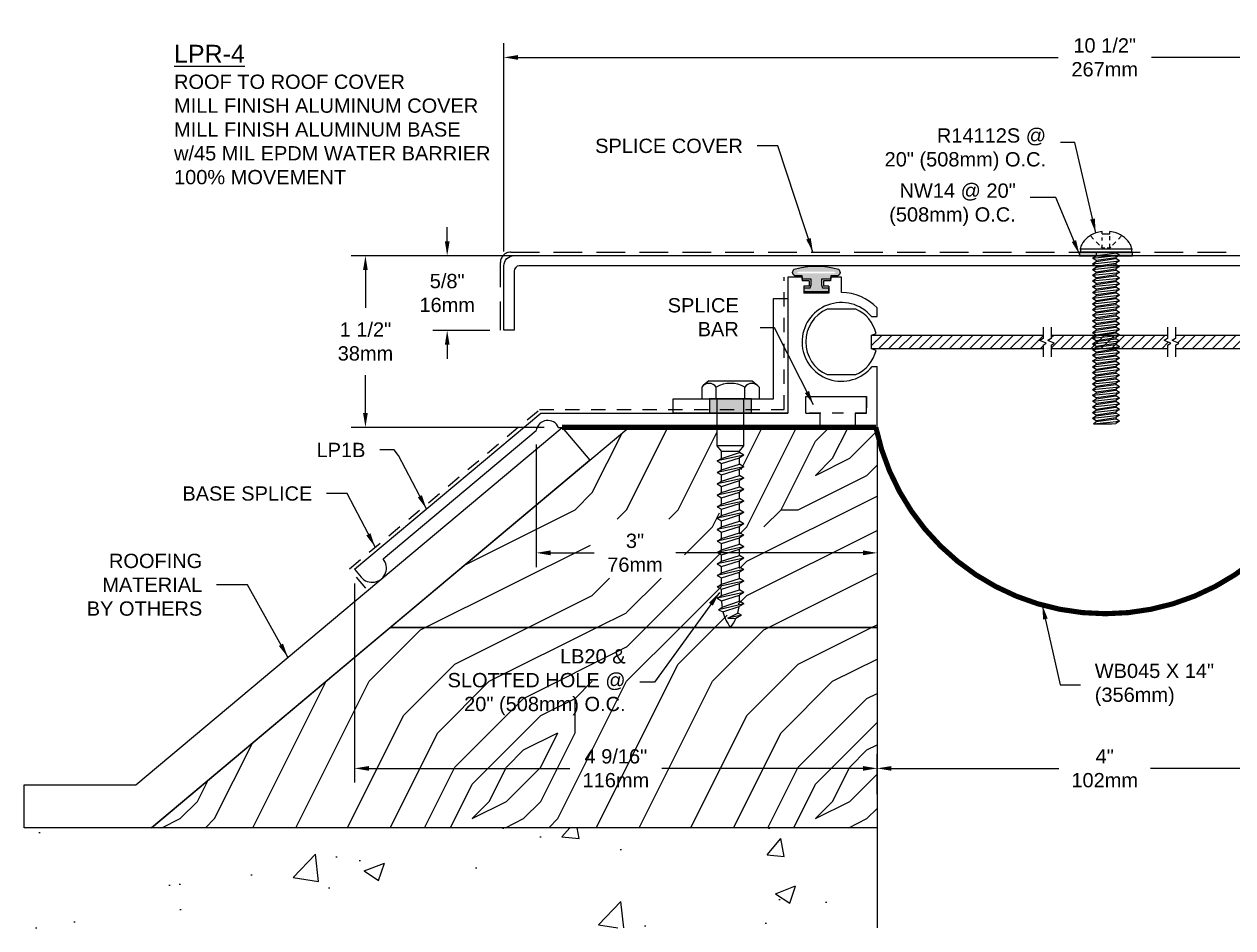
# Model space of a CAD drawing. Header units: inches. Extents: x -1 to 35.6, y 2.5 to 10.4.
# Drawn here: x -1.01 to 9.55, y 2.5 to 10.4 of the extents above; entities that cross this region are included whole.
import ezdxf

# ---------------------------------------------------------------- set-up
doc = ezdxf.new("R2010")
doc.units = ezdxf.units.IN
doc.header["$MEASUREMENT"] = 0
doc.linetypes.add('DASHED2', pattern=[0.375, 0.25, -0.125])
for name, color, linetype in [('ANCHORS', 4, 'Continuous'), ('CONDITIONS', 1, 'Continuous'), ('DIMENSIONS', 3, 'Continuous'), ('FILLERS', 2, 'Continuous'), ('METALS', 7, 'Continuous'), ('TEXT', 2, 'Continuous')]:
    doc.layers.add(name, color=color, linetype=linetype)
doc.styles.add('ARIAL', font='arial.ttf')
doc.dimstyles.new('Arial', dxfattribs={"dimtxt": 0.125, "dimasz": 0.125, "dimexe": 0.125, "dimexo": 0.125, "dimgap": 0.125, "dimtad": 0, "dimtih": 1, "dimtoh": 1, "dimdec": 4, "dimzin": 3, "dimdsep": 46, "dimlunit": 4, "dimtxsty": 'ARIAL', "dimcen": 0.125, "dimadec": 0, "dimazin": 0, "dimtfac": 1, "dimtdec": 4, "dimtofl": 0, "dimtmove": 0, "dimatfit": 3, "dimfxl": 0, "dimfrac": 2, "dimtolj": 1, "dimtzin": 0, "dimarcsym": 0})
pattern_1 = [(0, (-0.4, 0.15), (3, 3), [0.15, -2.85]), (90, (0.8, 1.2), (-3, 3), [0.3, -2.7]), (45, (0.2, 0.9), (3e-16, 3), [0.2121, -0.6363, 0.2121, -0.4242, 1.485, -1.27294]), (45, (-0.55, 0), (3e-16, 3), [0.21213, -0.42426, 0.21213, -3.39412]), (45, (0.5, 0.3), (3e-16, 3), [0.2121, -4.0305]), (45, (0.8, 0.15), (3e-16, 3), [0.2121, -4.0305]), (45, (0.35, 0.45), (3e-16, 3), [0.2121, -4.0305]), (45, (0.2, 0.6), (3e-16, 3), [0.42426, -3.8184]), (45, (0.95, 2.85), (3e-16, 3), [0.4243, -3.8184]), (45, (-0.1, 0.75), (3e-16, 3), [0.8485, -3.3941]), (45, (-0.25, 0.9), (3e-16, 3), [0.8485, -3.3941]), (45, (1.7, 1.8), (3e-16, 3), [0.8485, -3.3941]), (45, (-0.4, 1.2), (3e-16, 3), [0.6364, -3.60624]), (45, (-1, 1.65), (3e-16, 3), [0.6364, -3.60624]), (45, (-0.7, 1.35), (3e-16, 3), [0.6364, -3.60624]), (45, (1.25, 2.25), (3e-16, 3), [1.0607, -3.182]), (45, (0.95, 2.4), (3e-16, 3), [1.06066, -3.182]), (45, (1.25, 1.65), (3e-16, 3), [1.4849, -2.7577]), (26.565, (-0.1, 0.45), (3, 1e-09), [0.3354, -6.3728]), (26.565, (0.5, 1.35), (3, 1e-09), [0.3354, -6.3728]), (26.565, (0.35, 1.05), (3, 1e-09), [0.3354, -6.3728]), (26.565, (-0.25, 0.15), (3, 1e-09), [0.6708, -6.0374]), (26.565, (0.35, 1.5), (3, 1e-09), [1.00623, -5.702]), (26.565, (0.05, 1.65), (3, 1e-09), [1.34164, -5.36656]), (26.565, (-0.25, 1.8), (3, 1e-09), [1.34164, -5.36656]), (26.565, (-0.7, 2.7), (3, 1e-09), [1.34164, -5.36656]), (26.565, (-0.7, 2.4), (3, 1e-09), [1.67705, -5.03115]), (26.565, (-0.55, 2.1), (3, 1e-09), [1.67705, -5.03115]), (63.435, (0.5, 0.9), (2e-10, 3), [0.3354, -6.3728]), (63.435, (0.05, 0.6), (2e-10, 3), [0.3354, -6.3728]), (63.435, (-0.4, 0.15), (2e-10, 3), [0.6708, -6.0374]), (63.435, (0.5, 0.6), (2e-10, 3), [0.6708, -6.0374]), (63.435, (-0.7, 0), (2e-10, 3), [1.00623, -5.702]), (63.435, (-1, 0), (2e-10, 3), [1.34164, -5.36656]), (63.435, (1.7, 0.15), (2e-10, 3), [1.34164, -5.36656]), (63.435, (0.65, 0.45), (2e-10, 3), [1.34164, -5.36656]), (63.435, (1.25, 0.15), (2e-10, 3), [1.67705, -5.03115]), (63.435, (0.95, 0.3), (2e-10, 3), [1.67705, -5.03115])]

# ---------------------------------------------------------------- blocks, each defined once
blk = doc.blocks.new('*D1')
at = {"layer": 'Defpoints', "color": 0}
for p in [(3.77, 8.372), (1.97, 6.872), (3.657, 6.872)]:
    blk.add_point(p, dxfattribs=at)
at = {"layer": 'DIMENSIONS', "color": 0, "lineweight": -2}
for p, q in [((3.645, 8.372), (1.845, 8.372)), ((1.97, 8.247), (1.97, 7.916)), ((1.97, 6.997), (1.97, 7.328)), ((3.532, 6.872), (1.845, 6.872))]:
    blk.add_line(p, q, dxfattribs=at)
at = {"layer": 'DIMENSIONS', "color": 0}
for points in [[(1.949, 8.247), (1.99, 8.247), (1.97, 8.372)], [(1.949, 6.997), (1.99, 6.997), (1.97, 6.872)]]:
    blk.add_solid(points, dxfattribs=at)
at = {"layer": 'DIMENSIONS', "color": 0, "insert": (1.97, 7.622), "char_height": 0.125, "attachment_point": 5, "style": 'ARIAL'}
blk.add_mtext('\\A1;1 1/2"\\P38mm', dxfattribs=at)
blk = doc.blocks.new('*D2')
at = {"layer": 'Defpoints', "color": 0}
for p in [(3.272, 8.372), (2.684, 7.72), (3.182, 7.72)]:
    blk.add_point(p, dxfattribs=at)
at = {"layer": 'DIMENSIONS', "color": 0, "lineweight": -2}
for p, q in [((2.684, 8.497), (2.684, 8.622)), ((3.147, 8.372), (2.559, 8.372)), ((3.057, 7.72), (2.559, 7.72)), ((2.684, 7.595), (2.684, 7.47))]:
    blk.add_line(p, q, dxfattribs=at)
at = {"layer": 'DIMENSIONS', "color": 0}
for points in [[(2.664, 8.497), (2.705, 8.497), (2.684, 8.372)], [(2.664, 7.595), (2.705, 7.595), (2.684, 7.72)]]:
    blk.add_solid(points, dxfattribs=at)
at = {"layer": 'DIMENSIONS', "color": 0, "insert": (2.684, 8.046), "char_height": 0.125, "attachment_point": 5, "style": 'ARIAL'}
blk.add_mtext('\\A1;5/8"\\P16mm', dxfattribs=at)
blk = doc.blocks.new('*D3')
at = {"layer": 'Defpoints', "color": 0}
for p in [(10.441, 3.891), (6.441, 3.54), (10.441, 3.54)]:
    blk.add_point(p, dxfattribs=at)
at = {"layer": 'DIMENSIONS', "color": 0, "lineweight": -2}
for p, q in [((6.441, 3.665), (6.441, 4.016)), ((10.441, 3.665), (10.441, 4.016)), ((6.566, 3.891), (8.028, 3.891)), ((10.316, 3.891), (8.83, 3.891))]:
    blk.add_line(p, q, dxfattribs=at)
at = {"layer": 'DIMENSIONS', "color": 0}
for points in [[(6.566, 3.911), (6.566, 3.87), (6.441, 3.891)], [(10.316, 3.911), (10.316, 3.87), (10.441, 3.891)]]:
    blk.add_solid(points, dxfattribs=at)
at = {"layer": 'DIMENSIONS', "color": 0, "insert": (8.429, 3.891), "char_height": 0.125, "attachment_point": 5, "style": 'ARIAL'}
blk.add_mtext('\\A1;4"\\P102mm', dxfattribs=at)
blk = doc.blocks.new('NW14')
blk.add_hatch(color=256).paths.add_polyline_path([(0.2325, -0.03), (0.2325, 0), (-0.2325, 0), (-0.2325, -0.03)])
blk.add_lwpolyline([(-0.2325, -0.03), (0.2325, -0.03), (0.2325, 0), (-0.2325, 0)], close=True)
blk = doc.blocks.new('LB20')
for p, q in [((-0.19, 0.156), (-0.238, 0.116)), ((-0.19, 0.156), (0.19, 0.156)), ((0.19, 0.156), (0.238, 0.116)), ((-0.25, 0.102), (-0.25, 0)), ((-0.25, 0), (0.25, 0)), ((-0.125, 0), (-0.125, 0.102)), ((-0.117, -0.412), (-0.117, 0)), ((0.117, -0.412), (0.117, 0)), ((0.125, 0), (0.125, 0.102)), ((0.25, 0.102), (0.25, 0)), ((-0.078, -0.458), (-0.117, -0.412)), ((0.117, -0.412), (-0.117, -0.412)), ((0.078, -0.458), (0.117, -0.412)), ((0.117, -0.494), (-0.117, -0.544)), ((-0.117, -0.544), (-0.078, -0.521)), ((-0.078, -0.521), (-0.078, -0.458)), ((-0.078, -0.458), (0.078, -0.458)), ((-0.078, -0.521), (0.078, -0.471)), ((-0.078, -0.566), (0.078, -0.516)), ((0.078, -0.471), (0.078, -0.458)), ((0.117, -0.494), (0.078, -0.471)), ((0.117, -0.494), (0.078, -0.516)), ((0.078, -0.571), (0.078, -0.516)), ((-0.117, -0.544), (-0.078, -0.566)), ((0.117, -0.594), (-0.117, -0.644)), ((-0.117, -0.644), (-0.078, -0.621)), ((-0.078, -0.621), (-0.078, -0.566)), ((-0.078, -0.621), (0.078, -0.571)), ((-0.078, -0.666), (0.078, -0.616)), ((0.117, -0.594), (0.078, -0.571)), ((0.117, -0.594), (0.078, -0.616)), ((0.078, -0.671), (0.078, -0.616)), ((-0.117, -0.644), (-0.078, -0.666)), ((0.117, -0.694), (-0.117, -0.744)), ((-0.117, -0.744), (-0.078, -0.721)), ((-0.078, -0.721), (-0.078, -0.666)), ((-0.078, -0.721), (0.078, -0.671)), ((-0.078, -0.766), (0.078, -0.716)), ((0.117, -0.694), (0.078, -0.671)), ((0.117, -0.694), (0.078, -0.716)), ((0.078, -0.771), (0.078, -0.716)), ((-0.117, -0.744), (-0.078, -0.766)), ((0.117, -0.794), (-0.117, -0.844)), ((-0.117, -0.844), (-0.078, -0.821)), ((-0.117, -0.844), (-0.078, -0.866)), ((-0.078, -0.821), (-0.078, -0.766)), ((-0.078, -0.821), (0.078, -0.771)), ((-0.078, -0.866), (0.078, -0.816)), ((0.117, -0.794), (0.078, -0.771)), ((0.117, -0.794), (0.078, -0.816)), ((0.078, -0.871), (0.078, -0.816)), ((0.117, -0.894), (-0.117, -0.944)), ((-0.117, -0.944), (-0.078, -0.921)), ((-0.117, -0.944), (-0.078, -0.966)), ((-0.078, -0.921), (-0.078, -0.866)), ((-0.078, -0.921), (0.078, -0.871)), ((-0.078, -0.966), (0.078, -0.916)), ((0.117, -0.894), (0.078, -0.871)), ((0.117, -0.894), (0.078, -0.916)), ((0.078, -0.971), (0.078, -0.916)), ((0.117, -0.994), (-0.117, -1.044)), ((-0.117, -1.044), (-0.078, -1.021)), ((-0.117, -1.044), (-0.078, -1.066)), ((-0.078, -1.021), (-0.078, -0.966)), ((-0.078, -1.021), (0.078, -0.971)), ((-0.078, -1.066), (0.078, -1.016)), ((0.117, -0.994), (0.078, -0.971)), ((0.117, -0.994), (0.078, -1.016)), ((0.078, -1.071), (0.078, -1.016)), ((0.117, -1.094), (-0.117, -1.144)), ((-0.117, -1.144), (-0.078, -1.121)), ((-0.117, -1.144), (-0.078, -1.166)), ((-0.078, -1.121), (-0.078, -1.066)), ((-0.078, -1.121), (0.078, -1.071)), ((-0.078, -1.166), (0.078, -1.116)), ((0.117, -1.094), (0.078, -1.071)), ((0.117, -1.094), (0.078, -1.116)), ((0.078, -1.171), (0.078, -1.116)), ((0.117, -1.194), (-0.117, -1.244)), ((-0.117, -1.244), (-0.078, -1.221)), ((-0.117, -1.244), (-0.078, -1.266)), ((-0.078, -1.221), (-0.078, -1.166)), ((-0.078, -1.221), (0.078, -1.171)), ((-0.078, -1.266), (0.078, -1.216)), ((-0.078, -1.321), (-0.078, -1.266)), ((0.117, -1.194), (0.078, -1.171)), ((0.117, -1.194), (0.078, -1.216)), ((0.078, -1.271), (0.078, -1.216)), ((0.117, -1.294), (-0.117, -1.344)), ((-0.117, -1.344), (-0.078, -1.321)), ((-0.117, -1.344), (-0.078, -1.366)), ((-0.078, -1.321), (0.078, -1.271)), ((-0.078, -1.366), (0.078, -1.316)), ((-0.078, -1.421), (-0.078, -1.366)), ((-0.078, -1.421), (0.078, -1.371)), ((0.117, -1.294), (0.078, -1.271)), ((0.117, -1.294), (0.078, -1.316)), ((0.078, -1.371), (0.078, -1.316)), ((0.117, -1.394), (0.078, -1.371)), ((0.117, -1.394), (-0.117, -1.444)), ((-0.117, -1.444), (-0.078, -1.421)), ((-0.117, -1.444), (-0.078, -1.466)), ((-0.078, -1.466), (0.078, -1.416)), ((-0.078, -1.521), (-0.078, -1.466)), ((-0.078, -1.521), (0.078, -1.471)), ((0.117, -1.394), (0.078, -1.416)), ((0.078, -1.471), (0.078, -1.416)), ((0.117, -1.494), (0.078, -1.471)), ((0.117, -1.494), (-0.117, -1.544)), ((-0.117, -1.544), (-0.078, -1.521)), ((-0.117, -1.544), (-0.078, -1.566)), ((-0.078, -1.566), (0.078, -1.516)), ((-0.078, -1.621), (-0.078, -1.566)), ((-0.078, -1.621), (0.078, -1.571)), ((0.117, -1.494), (0.078, -1.516)), ((0.078, -1.571), (0.078, -1.516)), ((0.117, -1.594), (0.078, -1.571)), ((0.117, -1.594), (-0.117, -1.644)), ((-0.117, -1.644), (-0.078, -1.621)), ((-0.117, -1.644), (-0.078, -1.666)), ((-0.078, -1.666), (0.078, -1.616)), ((-0.078, -1.721), (-0.078, -1.666)), ((-0.078, -1.721), (0.078, -1.671)), ((0.117, -1.594), (0.078, -1.616)), ((0.078, -1.671), (0.078, -1.616)), ((0.117, -1.694), (0.078, -1.671)), ((0.117, -1.694), (-0.117, -1.744)), ((-0.117, -1.744), (-0.078, -1.721)), ((-0.117, -1.744), (-0.078, -1.766)), ((0.117, -1.794), (-0.105, -1.844)), ((-0.078, -1.766), (0.078, -1.716)), ((-0.074, -1.823), (0.078, -1.771)), ((0.117, -1.794), (0.075, -1.817)), ((0.117, -1.694), (0.078, -1.716)), ((0.078, -1.766), (0.078, -1.716)), ((0.117, -1.794), (0.078, -1.771)), ((-0.105, -1.844), (-0.074, -1.823)), ((-0.105, -1.844), (-0.066, -1.862)), ((-0.066, -1.862), (0.075, -1.817)), ((-0.022, -1.918), (0.063, -1.874)), ((0.096, -1.893), (-0.022, -1.918)), ((0.096, -1.893), (0.047, -1.92)), ((0.096, -1.893), (0.063, -1.874)), ((-0.022, -1.918), (0.047, -1.92))]:
    blk.add_line(p, q)
for centre, radius, start, end in [((-0.188, 0.057), 0.077, 35.7751, 144.2249), ((0, -0.126), 0.26, 61.2813, 118.7187), ((0.187, 0.057), 0.077, 35.7751, 144.2249), ((0.311, -1.766), 0.389, 180, 188.3837), ((-0.311, -1.766), 0.389, 359.2771, 0), ((0.311, -1.766), 0.389, 194.3207, 216.9667), ((-0.311, -1.766), 0.389, 343.9655, 352.4485), ((-0.311, -1.766), 0.389, 323.0333, 336.7752)]:
    blk.add_arc(centre, radius, start, end)
blk = doc.blocks.new('A$CD336')
for p, q in [((3.921, 2.673), (3.796, 2.673)), ((3.796, 2.673), (3.796, 1.485)), ((3.921, 2.673), (3.921, 2.642)), ((3.983, 2.642), (3.921, 2.642)), ((3.983, 2.642), (3.983, 2.595)), ((4.108, 2.642), (4.108, 2.595)), ((4.171, 2.642), (4.108, 2.642)), ((4.171, 2.673), (4.171, 2.642)), ((4.265, 2.673), (4.171, 2.673)), ((4.265, 2.538), (4.265, 2.673)), ((3.983, 2.595), (3.937, 2.595)), ((3.937, 2.595), (3.937, 2.533)), ((4.155, 2.595), (4.108, 2.595)), ((4.155, 2.595), (4.155, 2.533)), ((4.155, 2.533), (3.937, 2.533)), ((4.527, 2.33), (4.577, 2.33)), ((4.577, 2.33), (4.577, 2.404)), ((4.534, 1.893), (4.577, 1.893)), ((4.577, 1.36), (4.577, 1.893)), ((3.953, 1.485), (3.953, 1.63)), ((3.953, 1.63), (4.484, 1.63)), ((4.484, 1.485), (4.484, 1.63)), ((0.011, 0.119), (1.639, 1.485)), ((1.639, 1.485), (3.796, 1.485)), ((3.953, 1.485), (4.078, 1.485)), ((4.078, 1.36), (4.078, 1.485)), ((4.389, 1.485), (4.484, 1.485)), ((4.389, 1.36), (4.389, 1.485)), ((0.26, 0.21), (1.598, 1.333)), ((1.794, 1.36), (4.078, 1.36)), ((4.389, 1.36), (4.577, 1.36)), ((0.011, 0.119), (0.069, 0.05))]:
    blk.add_line(p, q)
for centre, radius, start, end in [((4.265, 2.107), 0.431, 43.6228, 90), ((4.265, 2.107), 0.344, 40.4102, 321.5309), ((1.7, 1.317), 0.103, 24.6753, 170.7749), ((0.165, 0.13), 0.125, 220, 40)]:
    blk.add_arc(centre, radius, start, end)
blk = doc.blocks.new('LP1B')
blk.add_blockref('A$CD336', (-4.265, -2.107))
blk = doc.blocks.new('SA18')
blk.add_lwpolyline([(-1, 0.125), (-0.125, 0.125), (-0.125, 1), (0, 1), (0, 0), (-1, 0)], close=True)
blk = doc.blocks.new('*D9')
at = {"layer": 'Defpoints', "color": 0}
for p in [(1.875, 5.631), (6.441, 4.21), (6.441, 3.891)]:
    blk.add_point(p, dxfattribs=at)
at = {"layer": 'DIMENSIONS', "color": 0, "lineweight": -2}
for p, q in [((1.875, 5.506), (1.875, 3.766)), ((6.441, 4.085), (6.441, 3.766)), ((2, 3.891), (3.757, 3.891)), ((6.316, 3.891), (4.559, 3.891))]:
    blk.add_line(p, q, dxfattribs=at)
at = {"layer": 'DIMENSIONS', "color": 0}
for points in [[(2, 3.911), (2, 3.87), (1.875, 3.891)], [(6.316, 3.911), (6.316, 3.87), (6.441, 3.891)]]:
    blk.add_solid(points, dxfattribs=at)
at = {"layer": 'DIMENSIONS', "color": 0, "insert": (4.158, 3.891), "char_height": 0.125, "attachment_point": 5, "style": 'ARIAL'}
blk.add_mtext('\\A1;4 9/16"\\P116mm', dxfattribs=at)
blk = doc.blocks.new('*D12')
at = {"layer": 'Defpoints', "color": 0}
for p in [(6.441, 6.872), (3.462, 6.846), (6.441, 5.775)]:
    blk.add_point(p, dxfattribs=at)
at = {"layer": 'DIMENSIONS', "color": 0, "lineweight": -2}
for p, q in [((3.462, 6.721), (3.462, 5.65)), ((6.441, 6.747), (6.441, 5.65)), ((3.587, 5.775), (3.967, 5.775)), ((6.316, 5.775), (4.683, 5.775))]:
    blk.add_line(p, q, dxfattribs=at)
at = {"layer": 'DIMENSIONS', "color": 0}
for points in [[(3.587, 5.796), (3.587, 5.754), (3.462, 5.775)], [(6.316, 5.796), (6.316, 5.754), (6.441, 5.775)]]:
    blk.add_solid(points, dxfattribs=at)
at = {"layer": 'DIMENSIONS', "color": 0, "insert": (4.325, 5.775), "char_height": 0.125, "attachment_point": 5, "style": 'ARIAL'}
blk.add_mtext('\\A1;3"\\P76mm', dxfattribs=at)
blk = doc.blocks.new('V3RforCM')
h = blk.add_hatch(color=256)
h.paths.add_polyline_path([(6.209, 8.255, 0.579646), (6.213, 8.198), (6.276, 8.198), (6.276, 8.167), (6.355, 8.167), (6.355, 8.12), (6.349, 8.094), (6.294, 8.094), (6.294, 8.059), (6.509, 8.059), (6.509, 8.094), (6.454, 8.094), (6.448, 8.12), (6.448, 8.167), (6.526, 8.167), (6.526, 8.198), (6.59, 8.198, 0.579646), (6.594, 8.255, 0.144656)])
edge = h.paths.add_edge_path(flags=16)
edge.add_spline(control_points=[(6.246, 8.22), (6.245, 8.22), (6.2, 8.241), (6.298, 8.232), (6.401, 8.233)], knot_values=[0.028497, 0.028497, 0.028497, 0.028497, 0.032831, 0.201023, 0.201023, 0.201023, 0.201023], degree=3, periodic=0)
edge.add_spline(control_points=[(6.401, 8.233), (6.505, 8.232), (6.603, 8.241), (6.558, 8.22), (6.557, 8.22)], knot_values=[0.028497, 0.028497, 0.028497, 0.028497, 0.196688, 0.201023, 0.201023, 0.201023, 0.201023], degree=3, periodic=0)
edge.add_line((6.557, 8.22), (6.246, 8.22))
blk.add_lwpolyline([(6.594, 8.255, 0.144656), (6.209, 8.255, 0.579646), (6.213, 8.198), (6.276, 8.198), (6.276, 8.167), (6.355, 8.167), (6.355, 8.12), (6.349, 8.094), (6.294, 8.094), (6.294, 8.059), (6.509, 8.059), (6.509, 8.094), (6.454, 8.094), (6.448, 8.12), (6.448, 8.167), (6.526, 8.167), (6.526, 8.198), (6.59, 8.198, 0.579646)], format="xyb", close=True)
blk = doc.blocks.new('SB10')
h = blk.add_hatch()
h.set_pattern_fill('ANSI31', color=256, scale=0.5, style=0)
h.set_pattern_definition([(45, (-6.967636, -11.78233), (-0.04419417, 0.04419417), [])])
h.paths.add_polyline_path([(0.262, 0.06), (0.262, -0.06), (1.762, -0.06), (1.762, -0.03), (1.79, -0.011), (1.733, 0.011), (1.762, 0.03), (1.762, 0.06)])
h.paths.add_polyline_path([(1.86, -0.011), (1.832, -0.03), (1.832, -0.06), (2.849, -0.06), (2.849, -0.03), (2.877, -0.011), (2.82, 0.011), (2.849, 0.03), (2.849, 0.06), (1.832, 0.06), (1.832, 0.03), (1.803, 0.011)])
h.paths.add_polyline_path([(4.805, -0.06), (4.805, 0.06), (2.919, 0.06), (2.919, 0.03), (2.89, 0.011), (2.947, -0.011), (2.919, -0.03), (2.919, -0.06)])
for p, q in [((1.762, 0.13), (1.762, 0.03)), ((1.832, 0.13), (1.832, 0.03)), ((2.849, 0.13), (2.849, 0.03)), ((2.919, 0.13), (2.919, 0.03)), ((1.762, 0.03), (1.733, 0.011)), ((1.79, -0.011), (1.733, 0.011)), ((1.832, 0.03), (1.803, 0.011)), ((1.86, -0.011), (1.803, 0.011)), ((2.849, 0.03), (2.82, 0.011)), ((2.877, -0.011), (2.82, 0.011)), ((2.919, 0.03), (2.89, 0.011)), ((2.947, -0.011), (2.89, 0.011)), ((1.762, -0.03), (1.79, -0.011)), ((1.762, -0.03), (1.762, -0.13)), ((1.832, -0.03), (1.86, -0.011)), ((1.832, -0.03), (1.832, -0.13)), ((2.849, -0.03), (2.877, -0.011)), ((2.849, -0.03), (2.849, -0.13)), ((2.919, -0.03), (2.947, -0.011)), ((2.919, -0.03), (2.919, -0.13))]:
    blk.add_line(p, q)
for points in [[(0.304, 0.074, 0.233897), (0.125, 0.286), (-0.125, 0.286, 0.654654), (-0.125, -0.286), (0.125, -0.286, 0.233897), (0.304, -0.074), (0.262, -0.06), (0.262, 0.06)], [(4.805, 0.074), (4.296, 0.074, -0.233897), (4.475, 0.286), (4.725, 0.286, -0.654654), (4.725, -0.286), (4.475, -0.286, -0.233897), (4.296, -0.074), (4.805, -0.074)]]:
    blk.add_lwpolyline(points, format="xyb", close=True)
for points in [[(0.262, 0.06), (1.762, 0.06)], [(1.832, 0.06), (2.849, 0.06)], [(2.919, 0.06), (4.805, 0.06), (4.805, -0.06), (2.919, -0.06)], [(1.762, -0.06), (0.262, -0.06)], [(2.849, -0.06), (1.832, -0.06)]]:
    blk.add_lwpolyline(points)
blk = doc.blocks.new('*D18')
at = {"layer": 'Defpoints', "color": 0}
for p in [(13.679, 10.106), (3.179, 8.284), (13.679, 8.23)]:
    blk.add_point(p, dxfattribs=at)
at = {"layer": 'DIMENSIONS', "color": 0, "lineweight": -2}
for p, q in [((3.179, 8.409), (3.179, 10.231)), ((13.679, 8.355), (13.679, 10.231)), ((3.304, 10.106), (8.021, 10.106)), ((13.554, 10.106), (8.837, 10.106))]:
    blk.add_line(p, q, dxfattribs=at)
at = {"layer": 'DIMENSIONS', "color": 0}
for points in [[(3.304, 10.127), (3.304, 10.085), (3.179, 10.106)], [(13.554, 10.127), (13.554, 10.085), (13.679, 10.106)]]:
    blk.add_solid(points, dxfattribs=at)
at = {"layer": 'DIMENSIONS', "color": 0, "insert": (8.429, 10.106), "char_height": 0.125, "attachment_point": 5, "style": 'ARIAL'}
blk.add_mtext('\\A1;10 1/2"\\P267mm', dxfattribs=at)
blk = doc.blocks.new('R14112')
for p, q in [((-0.109, 0.116), (-0.133, 0.141)), ((-0.034, 0.161), (-0.034, 0.182)), ((-0.034, 0.161), (0.034, 0.161)), ((-0.034, 0.103), (-0.034, 0.131)), ((0.034, 0.161), (0.034, 0.182)), ((0.034, 0.106), (0.034, 0.142)), ((0.109, 0.116), (0.133, 0.141)), ((-0.226, 0.031), (0.226, 0.031)), ((-0.226, 0.031), (-0.22, 0)), ((-0.22, 0), (0.22, 0)), ((-0.057, 0.062), (-0.086, 0.092)), ((-0.085, 0), (-0.085, -0.03)), ((-0.034, 0.038), (-0.042, 0.046)), ((-0.034, 0.038), (-0.034, 0.065)), ((-0.034, 0.038), (-0.01, 0.038)), ((0.01, 0.038), (0.034, 0.038)), ((0.034, 0.038), (0.034, 0.073)), ((0.034, 0.038), (0.042, 0.046)), ((0.057, 0.062), (0.086, 0.092)), ((0.085, 0), (0.085, -0.005)), ((0.226, 0.031), (0.22, 0)), ((-0.119, -0.05), (0.119, -0.025)), ((-0.119, -0.05), (-0.085, -0.03)), ((-0.119, -0.05), (-0.085, -0.07)), ((-0.119, -0.1), (0.119, -0.075)), ((-0.119, -0.1), (-0.085, -0.08)), ((-0.119, -0.1), (-0.085, -0.12)), ((-0.085, -0.03), (0.085, -0.005)), ((-0.085, -0.07), (0.085, -0.045)), ((-0.085, -0.08), (0.085, -0.055)), ((-0.085, -0.07), (-0.085, -0.08)), ((-0.085, -0.12), (0.085, -0.095)), ((-0.085, -0.13), (0.085, -0.105)), ((0.119, -0.025), (0.085, -0.005)), ((0.119, -0.025), (0.085, -0.045)), ((0.085, -0.045), (0.085, -0.055)), ((0.119, -0.075), (0.085, -0.055)), ((0.119, -0.075), (0.085, -0.095)), ((0.085, -0.095), (0.085, -0.105)), ((0.119, -0.125), (0.085, -0.105)), ((-0.119, -0.15), (0.119, -0.125)), ((-0.119, -0.15), (-0.085, -0.13)), ((-0.119, -0.15), (-0.085, -0.17)), ((-0.119, -0.2), (0.119, -0.175)), ((-0.119, -0.2), (-0.085, -0.18)), ((-0.119, -0.2), (-0.085, -0.22)), ((-0.085, -0.12), (-0.085, -0.13)), ((-0.085, -0.17), (0.085, -0.145)), ((-0.085, -0.18), (0.085, -0.155)), ((-0.085, -0.17), (-0.085, -0.18)), ((-0.085, -0.22), (0.085, -0.195)), ((-0.085, -0.23), (0.085, -0.205)), ((0.119, -0.125), (0.085, -0.145)), ((0.085, -0.145), (0.085, -0.155)), ((0.119, -0.175), (0.085, -0.155)), ((0.119, -0.175), (0.085, -0.195)), ((0.085, -0.195), (0.085, -0.205)), ((0.119, -0.225), (0.085, -0.205)), ((-0.119, -0.25), (0.119, -0.225)), ((-0.119, -0.25), (-0.085, -0.23)), ((-0.119, -0.25), (-0.085, -0.27)), ((-0.119, -0.3), (0.119, -0.275)), ((-0.119, -0.3), (-0.085, -0.28)), ((-0.119, -0.3), (-0.085, -0.32)), ((-0.085, -0.22), (-0.085, -0.23)), ((-0.085, -0.27), (0.085, -0.245)), ((-0.085, -0.28), (0.085, -0.255)), ((-0.085, -0.27), (-0.085, -0.28)), ((-0.085, -0.32), (0.085, -0.295)), ((-0.085, -0.33), (0.085, -0.305)), ((0.119, -0.225), (0.085, -0.245)), ((0.085, -0.245), (0.085, -0.255)), ((0.119, -0.275), (0.085, -0.255)), ((0.119, -0.275), (0.085, -0.295)), ((0.085, -0.295), (0.085, -0.305)), ((0.119, -0.325), (0.085, -0.305)), ((-0.119, -0.35), (0.119, -0.325)), ((-0.119, -0.35), (-0.085, -0.33)), ((-0.119, -0.35), (-0.085, -0.37)), ((-0.119, -0.4), (0.119, -0.375)), ((-0.119, -0.4), (-0.085, -0.38)), ((-0.119, -0.4), (-0.085, -0.42)), ((-0.085, -0.32), (-0.085, -0.33)), ((-0.085, -0.37), (0.085, -0.345)), ((-0.085, -0.38), (0.085, -0.355)), ((-0.085, -0.37), (-0.085, -0.38)), ((-0.085, -0.42), (0.085, -0.395)), ((-0.085, -0.43), (0.085, -0.405)), ((-0.085, -0.42), (-0.085, -0.43)), ((0.119, -0.325), (0.085, -0.345)), ((0.085, -0.345), (0.085, -0.355)), ((0.119, -0.375), (0.085, -0.355)), ((0.119, -0.375), (0.085, -0.395)), ((0.085, -0.395), (0.085, -0.405)), ((0.119, -0.425), (0.085, -0.405)), ((-0.119, -0.45), (0.119, -0.425)), ((-0.119, -0.45), (-0.085, -0.43)), ((-0.119, -0.45), (-0.085, -0.47)), ((-0.119, -0.5), (0.119, -0.475)), ((-0.119, -0.5), (-0.085, -0.48)), ((-0.119, -0.5), (-0.085, -0.52)), ((-0.119, -0.55), (0.119, -0.525)), ((-0.085, -0.47), (0.085, -0.445)), ((-0.085, -0.48), (0.085, -0.455)), ((-0.085, -0.47), (-0.085, -0.48)), ((-0.085, -0.52), (0.085, -0.495)), ((-0.085, -0.53), (0.085, -0.505)), ((-0.085, -0.52), (-0.085, -0.53)), ((0.119, -0.425), (0.085, -0.445)), ((0.085, -0.445), (0.085, -0.455)), ((0.119, -0.475), (0.085, -0.455)), ((0.119, -0.475), (0.085, -0.495)), ((0.085, -0.495), (0.085, -0.505)), ((0.119, -0.525), (0.085, -0.505)), ((0.119, -0.525), (0.085, -0.545)), ((-0.119, -0.55), (-0.085, -0.53)), ((-0.119, -0.55), (-0.085, -0.57)), ((-0.119, -0.6), (0.119, -0.575)), ((-0.119, -0.6), (-0.085, -0.58)), ((-0.119, -0.6), (-0.085, -0.62)), ((-0.119, -0.65), (0.119, -0.625)), ((-0.119, -0.65), (-0.085, -0.63)), ((-0.085, -0.57), (0.085, -0.545)), ((-0.085, -0.58), (0.085, -0.555)), ((-0.085, -0.57), (-0.085, -0.58)), ((-0.085, -0.62), (0.085, -0.595)), ((-0.085, -0.63), (0.085, -0.605)), ((-0.085, -0.62), (-0.085, -0.63)), ((0.085, -0.545), (0.085, -0.555)), ((0.119, -0.575), (0.085, -0.555)), ((0.119, -0.575), (0.085, -0.595)), ((0.085, -0.595), (0.085, -0.605)), ((0.119, -0.625), (0.085, -0.605)), ((0.119, -0.625), (0.085, -0.645)), ((-0.119, -0.65), (-0.085, -0.67)), ((-0.119, -0.7), (0.119, -0.675)), ((-0.119, -0.7), (-0.085, -0.68)), ((-0.119, -0.7), (-0.085, -0.72)), ((-0.119, -0.75), (0.119, -0.725)), ((-0.119, -0.75), (-0.085, -0.73)), ((-0.085, -0.67), (0.085, -0.645)), ((-0.085, -0.68), (0.085, -0.655)), ((-0.085, -0.67), (-0.085, -0.68)), ((-0.085, -0.72), (0.085, -0.695)), ((-0.085, -0.73), (0.085, -0.705)), ((-0.085, -0.72), (-0.085, -0.73)), ((0.085, -0.645), (0.085, -0.655)), ((0.119, -0.675), (0.085, -0.655)), ((0.119, -0.675), (0.085, -0.695)), ((0.085, -0.695), (0.085, -0.705)), ((0.119, -0.725), (0.085, -0.705)), ((0.119, -0.725), (0.085, -0.745)), ((-0.119, -0.75), (-0.085, -0.77)), ((-0.119, -0.8), (0.119, -0.775)), ((-0.119, -0.8), (-0.085, -0.78)), ((-0.119, -0.8), (-0.085, -0.82)), ((-0.119, -0.85), (0.119, -0.825)), ((-0.119, -0.85), (-0.085, -0.83)), ((-0.085, -0.77), (0.085, -0.745)), ((-0.085, -0.78), (0.085, -0.755)), ((-0.085, -0.77), (-0.085, -0.78)), ((-0.085, -0.82), (0.085, -0.795)), ((-0.085, -0.83), (0.085, -0.805)), ((-0.085, -0.82), (-0.085, -0.83)), ((-0.085, -0.87), (0.085, -0.845)), ((0.085, -0.745), (0.085, -0.755)), ((0.119, -0.775), (0.085, -0.755)), ((0.119, -0.775), (0.085, -0.795)), ((0.085, -0.795), (0.085, -0.805)), ((0.119, -0.825), (0.085, -0.805)), ((0.119, -0.825), (0.085, -0.845)), ((0.085, -0.845), (0.085, -0.855)), ((-0.119, -0.85), (-0.085, -0.87)), ((-0.119, -0.9), (0.119, -0.875)), ((-0.119, -0.9), (-0.085, -0.88)), ((-0.119, -0.9), (-0.085, -0.92)), ((-0.119, -0.95), (0.119, -0.925)), ((-0.119, -0.95), (-0.085, -0.93)), ((-0.119, -0.95), (-0.085, -0.97)), ((-0.085, -0.88), (0.085, -0.855)), ((-0.085, -0.87), (-0.085, -0.88)), ((-0.085, -0.92), (0.085, -0.895)), ((-0.085, -0.93), (0.085, -0.905)), ((-0.085, -0.92), (-0.085, -0.93)), ((-0.085, -0.97), (0.085, -0.945)), ((0.119, -0.875), (0.085, -0.855)), ((0.119, -0.875), (0.085, -0.895)), ((0.085, -0.895), (0.085, -0.905)), ((0.119, -0.925), (0.085, -0.905)), ((0.119, -0.925), (0.085, -0.945)), ((0.085, -0.945), (0.085, -0.955)), ((-0.119, -1), (0.119, -0.975)), ((-0.119, -1), (-0.085, -0.98)), ((-0.119, -1), (-0.085, -1.02)), ((-0.119, -1.05), (0.119, -1.025)), ((-0.119, -1.05), (-0.085, -1.03)), ((-0.119, -1.05), (-0.085, -1.07)), ((-0.085, -0.98), (0.085, -0.955)), ((-0.085, -0.97), (-0.085, -0.98)), ((-0.085, -1.02), (0.085, -0.995)), ((-0.085, -1.03), (0.085, -1.005)), ((-0.085, -1.02), (-0.085, -1.03)), ((-0.085, -1.07), (0.085, -1.045)), ((-0.085, -1.08), (0.085, -1.055)), ((0.119, -0.975), (0.085, -0.955)), ((0.119, -0.975), (0.085, -0.995)), ((0.085, -0.995), (0.085, -1.005)), ((0.119, -1.025), (0.085, -1.005)), ((0.119, -1.025), (0.085, -1.045)), ((0.085, -1.045), (0.085, -1.055)), ((0.119, -1.075), (0.085, -1.055)), ((-0.119, -1.1), (0.119, -1.075)), ((-0.119, -1.1), (-0.085, -1.08)), ((-0.119, -1.1), (-0.085, -1.12)), ((-0.119, -1.15), (0.119, -1.125)), ((-0.119, -1.15), (-0.085, -1.13)), ((-0.119, -1.15), (-0.085, -1.17)), ((-0.085, -1.07), (-0.085, -1.08)), ((-0.085, -1.12), (0.085, -1.095)), ((-0.085, -1.13), (0.085, -1.105)), ((-0.085, -1.12), (-0.085, -1.13)), ((-0.085, -1.17), (0.085, -1.145)), ((-0.085, -1.18), (0.085, -1.155)), ((0.119, -1.075), (0.085, -1.095)), ((0.085, -1.095), (0.085, -1.105)), ((0.119, -1.125), (0.085, -1.105)), ((0.119, -1.125), (0.085, -1.145)), ((0.085, -1.145), (0.085, -1.155)), ((0.119, -1.175), (0.085, -1.155)), ((-0.119, -1.2), (0.119, -1.175)), ((-0.119, -1.2), (-0.085, -1.18)), ((-0.119, -1.2), (-0.085, -1.22)), ((-0.119, -1.25), (0.119, -1.225)), ((-0.119, -1.25), (-0.085, -1.23)), ((-0.119, -1.25), (-0.085, -1.27)), ((-0.085, -1.17), (-0.085, -1.18)), ((-0.085, -1.22), (0.085, -1.195)), ((-0.085, -1.23), (0.085, -1.205)), ((-0.085, -1.22), (-0.085, -1.23)), ((-0.085, -1.27), (0.085, -1.245)), ((-0.085, -1.28), (0.085, -1.255)), ((0.119, -1.175), (0.085, -1.195)), ((0.085, -1.195), (0.085, -1.205)), ((0.119, -1.225), (0.085, -1.205)), ((0.119, -1.225), (0.085, -1.245)), ((0.085, -1.245), (0.085, -1.255)), ((0.119, -1.275), (0.085, -1.255)), ((-0.119, -1.3), (0.119, -1.275)), ((-0.119, -1.3), (-0.085, -1.28)), ((-0.119, -1.3), (-0.085, -1.32)), ((-0.119, -1.35), (0.119, -1.325)), ((-0.119, -1.35), (-0.085, -1.33)), ((-0.119, -1.35), (-0.085, -1.37)), ((-0.085, -1.27), (-0.085, -1.28)), ((-0.085, -1.32), (0.085, -1.295)), ((-0.085, -1.33), (0.085, -1.305)), ((-0.085, -1.32), (-0.085, -1.33)), ((-0.085, -1.37), (0.085, -1.345)), ((-0.085, -1.38), (0.085, -1.355)), ((-0.085, -1.37), (-0.085, -1.38)), ((0.119, -1.275), (0.085, -1.295)), ((0.085, -1.295), (0.085, -1.305)), ((0.119, -1.325), (0.085, -1.305)), ((0.119, -1.325), (0.085, -1.345)), ((0.085, -1.345), (0.085, -1.355)), ((0.119, -1.375), (0.085, -1.355)), ((-0.119, -1.4), (0.119, -1.375)), ((-0.119, -1.4), (-0.085, -1.38)), ((-0.119, -1.4), (-0.085, -1.42)), ((-0.119, -1.45), (0.119, -1.425)), ((-0.119, -1.45), (-0.085, -1.43)), ((-0.119, -1.45), (-0.085, -1.47)), ((-0.11, -1.5), (0.119, -1.475)), ((-0.085, -1.42), (0.085, -1.395)), ((-0.085, -1.43), (0.085, -1.405)), ((-0.085, -1.42), (-0.085, -1.43)), ((-0.085, -1.47), (0.085, -1.445)), ((-0.085, -1.48), (0.085, -1.455)), ((-0.085, -1.47), (-0.085, -1.48)), ((0.119, -1.375), (0.085, -1.395)), ((0.085, -1.395), (0.085, -1.405)), ((0.119, -1.425), (0.085, -1.405)), ((0.119, -1.425), (0.085, -1.445)), ((0.085, -1.445), (0.085, -1.455)), ((0.119, -1.475), (0.085, -1.455)), ((0.119, -1.475), (0.085, -1.495)), ((-0.11, -1.5), (-0.085, -1.48)), ((-0.11, -1.5), (0.048, -1.5)), ((0.048, -1.5), (0.085, -1.495))]:
    blk.add_line(p, q)
for centre, radius, start, end in [((-0.041, -0.02), 0.192, 128.7816, 152.7282), ((-0.016, -0.051), 0.232, 108.4084, 128.7816), ((0, -0.1), 0.284, 96.8718, 108.4084), ((0, -0.1), 0.284, 71.5916, 83.1282), ((0.016, -0.051), 0.232, 51.2184, 71.5916), ((0.041, -0.02), 0.192, 27.2718, 51.2184), ((-0.08, 0), 0.149, 152.7282, 167.9922), ((0.08, 0), 0.149, 12.0078, 27.2718)]:
    blk.add_arc(centre, radius, start, end)

msp = doc.modelspace()

# ---------------------------------------------------------------- hatches: boundary and pattern name
at = {"layer": 'CONDITIONS'}
h = msp.add_hatch(dxfattribs=at)
h.set_pattern_fill('WOODFACE', color=256, scale=3, style=0)
h.set_pattern_definition(pattern_1)
h.paths.add_polyline_path([(5.08143, 6.46101), (5.08143, 6.51591), (5.04237, 6.53846), (5.08143, 6.56101), (5.08143, 6.61591), (5.04237, 6.63846), (5.08143, 6.66101), (5.08143, 6.72423), (5.04237, 6.76988), (5.04237, 6.87219), (4.27146, 6.87219), (2.1859, 5.12219), (6.44056, 5.12219), (6.44056, 6.72641, -0.03639594), (6.42928, 6.87219), (5.27674, 6.87219), (5.27674, 6.76988), (5.23768, 6.72422), (5.23768, 6.71101), (5.27674, 6.68846), (5.23768, 6.66591), (5.23768, 6.61101), (5.27674, 6.58846), (5.23768, 6.56591), (5.23768, 6.51101), (5.27674, 6.48846), (5.23768, 6.46591), (5.23768, 6.41101), (5.27674, 6.38846), (5.23768, 6.36591), (5.23768, 6.31101), (5.27674, 6.28846), (5.23768, 6.26591), (5.23768, 6.21101), (5.27674, 6.18846), (5.23768, 6.16591), (5.23768, 6.11101), (5.27674, 6.08846), (5.23768, 6.06591), (5.23768, 6.01101), (5.27674, 5.98846), (5.23768, 5.96591), (5.23768, 5.91101), (5.27674, 5.88846), (5.23768, 5.86591), (5.23768, 5.81101), (5.27674, 5.78846), (5.23768, 5.76591), (5.23768, 5.71101), (5.27674, 5.68846), (5.23768, 5.66591), (5.23768, 5.61101), (5.27674, 5.58846), (5.23768, 5.56591), (5.23768, 5.51101), (5.27674, 5.48846), (5.23768, 5.46591), (5.23768, 5.41099), (5.27674, 5.38846), (5.23431, 5.36483, -0.03703098), (5.22256, 5.30855), (5.25575, 5.28939), (5.20619, 5.26264, -0.06003224), (5.15956, 5.18219, -0.09913477), (5.09351, 5.31977), (5.05474, 5.33846), (5.08558, 5.35924, -0.03659691), (5.08143, 5.41591), (5.04237, 5.43846), (5.08143, 5.46101), (5.08143, 5.51591), (5.04237, 5.53846), (5.08143, 5.56101), (5.08143, 5.61591), (5.04237, 5.63846), (5.08143, 5.66101), (5.08143, 5.71591), (5.04237, 5.73846), (5.08143, 5.76101), (5.08143, 5.81591), (5.04237, 5.83846), (5.08143, 5.86101), (5.08143, 5.91591), (5.04237, 5.93846), (5.08143, 5.96101), (5.08143, 6.01591), (5.04237, 6.03846), (5.08143, 6.06101), (5.08143, 6.11591), (5.04237, 6.13846), (5.08143, 6.16101), (5.08143, 6.21591), (5.04237, 6.23846), (5.08143, 6.26101), (5.08143, 6.31591), (5.04237, 6.33846), (5.08143, 6.36101), (5.08143, 6.41591), (5.04237, 6.43846)])
h.paths.add_polyline_path([(4.75759, 6.07051), (4.75759, 5.55245), (3.93499, 5.55245), (3.93499, 6.07051)], flags=16)
h.paths.add_polyline_path([(4.06093, 5.97449), (4.58907, 5.97449), (4.58907, 5.57551), (4.06093, 5.57551)], flags=8)
h = msp.add_hatch(dxfattribs=at)
h.set_pattern_fill('WOODFACE', color=256, scale=3, style=0)
h.set_pattern_definition(pattern_1)
h.paths.add_polyline_path([(6.44056, 5.12219), (2.1859, 5.12219), (0.10033, 3.37219), (6.44056, 3.37219)])
h.paths.add_polyline_path([(3.85038, 4.0909), (4.46489, 4.0909), (4.46489, 3.69029), (3.85038, 3.69029)], flags=24)
h.paths.add_polyline_path([(2.67051, 4.96712), (4.27402, 4.96712), (4.27402, 4.31955), (2.67051, 4.31955)], flags=24)
h = msp.add_hatch(dxfattribs=at)
h.set_pattern_fill('AR-CONC', color=256, scale=0.25, style=0)
h.set_pattern_definition([(50, (-1, 0), (1.79315, -0.15688), [0.1875, -2.0625]), (355, (-1, 0), (-0.34688, 1.8805), [0.15, -1.65]), (100.451, (-0.8506, -0.013), (1.44627, 1.7236), [0.15935, -1.75286]), (46.184, (-1, 0.5), (2.6681, -0.4138), [0.28125, -3.09375]), (96.636, (-0.7777, 0.4655), (2.3367, 2.4353), [0.239, -2.6293]), (351.184, (-1, 0.5), (2.3367, 2.4353), [0.225, -2.475]), (21, (-0.75, 0.375), (1.49227, -1.00655), [0.1875, -2.0625]), (326, (-0.75, 0.375), (0.6083, 1.81288), [0.15, -1.65]), (71.451, (-0.6256, 0.2911), (2.10056, 0.80633), [0.15935, -1.75286]), (37.5, (-1, 0), (0.0304, 0.832235), [0, -1.63, 0, -1.675, 0, -1.65625]), (7.5, (-1, 0), (0.65767, 0.98603), [0, -0.955, 0, -1.5925, 0, -0.63125]), (327.5, (-1.5575, 0), (1.334556, -0.056387), [0, -0.625, 0, -1.95, 0, -2.5875]), (317.5, (-1.8075, 0), (1.45797, 0.25026), [0, -0.8125, 0, -1.295, 0, -1.8375])])
h.paths.add_polyline_path([(6.44056, 2.4967), (6.44056, 3.37219), (0.10033, 3.37219), (-1.01179, 3.37219), (-1.01179, 2.4967)])
at = {"layer": 'METALS'}
msp.add_hatch(color=256, dxfattribs=at).paths.add_polyline_path([(4.97484, 7.12219), (4.97484, 6.99719), (5.34427, 6.99719), (5.34427, 7.12219)])

# ---------------------------------------------------------------- linework, layer by layer
at = {"layer": 'CONDITIONS'}
msp.add_line((6.44056, 3.37219), (6.44056, 2.4967), dxfattribs=at)
for points in [[(-1.01179, 3.74719), (-0.03616, 3.74719), (3.68807, 6.87219), (3.92911, 6.58492), (0.10033, 3.37219), (-1.01179, 3.37219)], [(6.44056, 5.12219), (2.1859, 5.12219), (4.27146, 6.87219), (6.44056, 6.87219)], [(2.1859, 5.12219), (6.44056, 5.12219), (6.44056, 3.37219), (0.10033, 3.37219)]]:
    msp.add_lwpolyline(points, close=True, dxfattribs=at)
at = {"layer": 'FILLERS', "const_width": 0.045}
msp.add_lwpolyline([(3.68807, 6.87219), (3.68807, 6.87219), (6.42928, 6.87219, 0.81247948), (10.44056, 6.87219), (13.19305, 6.87219)], format="xyb", dxfattribs=at)
at = {"layer": 'METALS', "linetype": 'DASHED2'}
msp.add_lwpolyline([(3.14926, 7.72119), (3.14926, 8.31369, -0.41421356), (3.23926, 8.40369), (13.61929, 8.40369, -0.41421356), (13.70929, 8.31369), (13.70929, 7.72119)], format="xyb", dxfattribs=at)
at = {"layer": 'METALS'}
msp.add_lwpolyline([(3.17926, 7.72119), (3.17926, 8.28369, -0.41421356), (3.26926, 8.37369), (13.58929, 8.37369, -0.41421356), (13.67929, 8.28369), (13.67929, 7.72119), (13.58929, 7.72119), (13.58929, 8.23869, 0.41421356), (13.54429, 8.28369), (3.31426, 8.28369, 0.41421356), (3.26926, 8.23869), (3.26926, 7.72119)], format="xyb", close=True, dxfattribs=at)
at = {"layer": 'METALS', "linetype": 'DASHED2', "ltscale": 0.5}
msp.add_lwpolyline([(1.97223, 5.46643), (1.83069, 5.63511), (3.49118, 7.02844), (5.62831, 7.02844), (5.62831, 8.18519)], dxfattribs=at)
at = {"layer": 'METALS'}
msp.add_lwpolyline([(5.34427, 7.12219), (4.97484, 7.12219), (4.97484, 6.99719), (5.34427, 6.99719), (5.34427, 7.12219)], dxfattribs=at)
at = {"layer": 'METALS', "linetype": 'DASHED2', "ltscale": 0.25}
msp.add_lwpolyline([(5.81656, 7.14219), (6.34756, 7.14219), (6.34756, 6.99719), (5.81656, 6.99719)], close=True, dxfattribs=at)

# ---------------------------------------------------------------- block references
at = {"layer": 'ANCHORS'}
for name, p in [('R14112', (8.44056, 8.40219)), ('NW14', (8.44056, 8.40219)), ('SB10', (6.12856, 7.61919)), ('LB20', (5.15956, 7.12219))]:
    msp.add_blockref(name, p, dxfattribs=at)
at = {"layer": 'FILLERS', "xscale": -1}
msp.add_blockref('V3RforCM', (12.31083, -0.00086), dxfattribs=at)
at = {"layer": 'METALS'}
for name, p in [('LP1B', (6.12856, 7.61919)), ('SA18', (5.65956, 6.99719))]:
    msp.add_blockref(name, p, dxfattribs=at)

# ---------------------------------------------------------------- texts
at = {"layer": 'TEXT', "insert": (0.29758, 10.21613), "char_height": 0.15625, "width": 3.3125, "attachment_point": 1, "style": 'ARIAL'}
msp.add_mtext('{\\LLPR-4\\P\\H0.8x;\\lROOF TO ROOF COVER\\PMILL FINISH ALUMINUM COVER\\PMILL FINISH ALUMINUM BASE\\Pw/45 MIL EPDM WATER BARRIER\\P100% MOVEMENT}', dxfattribs=at)
at = {"layer": 'TEXT', "char_height": 0.125, "style": 'ARIAL'}
for s, insert, attachment_point in [('R14112S @\\P20" (508mm) O.C.', (7.91648, 9.30079), 6), ('SPLICE COVER', (5.26742, 9.3322), 6), ('\\A1;NW14 @ 20"\\P(508mm) O.C.', (7.65198, 8.81866), 6), ('SPLICE\\PBAR', (5.23164, 7.83489), 6), ('LP1B', (1.96975, 6.67449), 6), ('BASE SPLICE', (1.50584, 6.293), 6), ('ROOFING\\PMATERIAL\\PBY OTHERS', (0.54385, 5.4955), 6), ('LB20 &\\PSLOTTED HOLE @\\P20" (508mm) O.C.', (4.24277, 4.64334), 6), ('WB045 X 14"\\P(356mm)', (8.34218, 4.6203), 4)]:
    msp.add_mtext(s, dxfattribs=dict(at, insert=insert, attachment_point=attachment_point))

# ---------------------------------------------------------------- dimensions: what is measured, and where the dimension line sits
at = {"layer": 'DIMENSIONS'}
for base, p1, p2, text, picture, middle in [((13.67929, 10.10608), (3.17926, 8.28369), (13.67929, 8.23019), '<>\\P267mm', '*D18', (8.42928, 10.10608)), ((6.440557, 3.890592), (1.874713, 5.631261), (6.440557, 4.209547), '<>\\P116mm', '*D9', (4.157635, 3.890592))]:
    dim = msp.add_linear_dim(base=base, p1=p1, p2=p2, text=text, dimstyle='Arial', dxfattribs=at)
    dim.commit()
    dim.dimension.update_dxf_attribs({"geometry": picture, "text_midpoint": middle})
for base, p1, p2, text, picture, middle in [((2.68446, 7.71969), (3.27236, 8.37219), (3.18236, 7.71969), '<>\\P16mm', '*D2', (2.68446, 8.04594)), ((1.96957, 6.87219), (3.77026, 8.37219), (3.6573, 6.87219), '<>\\P38mm', '*D1', (1.96957, 7.62219))]:
    dim = msp.add_linear_dim(base=base, p1=p1, p2=p2, angle=90, text=text, dimstyle='Arial', dxfattribs=at)
    dim.commit()
    dim.dimension.update_dxf_attribs({"geometry": picture, "text_midpoint": middle, "dimtype": 160})
for base, p1, p2, text, picture, middle in [((6.44056, 5.775), (3.46204, 6.8457), (6.44056, 6.87219), '<>\\P76mm', '*D12', (4.325, 5.775)), ((10.44056, 3.89059), (6.44056, 3.54008), (10.44056, 3.54008), '<>\\P102mm', '*D3', (8.42928, 3.89059))]:
    dim = msp.add_linear_dim(base=base, p1=p1, p2=p2, text=text, dimstyle='Arial', dxfattribs=at)
    dim.commit()
    dim.dimension.update_dxf_attribs({"geometry": picture, "text_midpoint": middle, "dimtype": 160})

# ---------------------------------------------------------------- leaders
at = {"layer": 'TEXT', "annotation_type": 0, "has_hookline": 1}
for points, hookline_direction, text_width in [([(5.88009, 8.40219), (5.57255, 9.3322), (5.39242, 9.3322)], 1, 1.28061), ([(8.35082, 8.57164), (8.16648, 9.36329), (8.04148, 9.36329)], 1, 1.39052), ([(8.20806, 8.38519), (8.00171, 8.88116), (7.77698, 8.88116)], 1, 1.08032), ([(2.50334, 6.15875), (2.25872, 6.62507), (2.21975, 6.67449), (2.09475, 6.67449)], 1, 0.4051), ([(2.05357, 5.82668), (1.80895, 6.293), (1.63084, 6.293)], 1, 1.1134), ([(1.29251, 4.86207), (0.93947, 5.4955), (0.66885, 5.4955)], 1, 0.98721), ([(5.0619, 5.42718), (4.4964, 4.64334), (4.36777, 4.64334)], 1, 1.54101), ([(7.88362, 5.3182), (8.03993, 4.6203), (8.21718, 4.6203)], 0, 1.03206)]:
    msp.add_leader(points, dimstyle='Arial', dxfattribs=dict(at, hookline_direction=hookline_direction, text_width=text_width))
at = {"layer": 'TEXT', "annotation_type": 0, "has_hookline": 1, "hookline_direction": 1, "text_width": 0.60394}
msp.add_leader([(5.88353, 7.06969), (5.54414, 7.74114), (5.41914, 7.74114)], dimstyle='Arial', override={"dimgap": 0.1875, "dimtad": 0}, dxfattribs=at)

doc.saveas('drawing.dxf')
